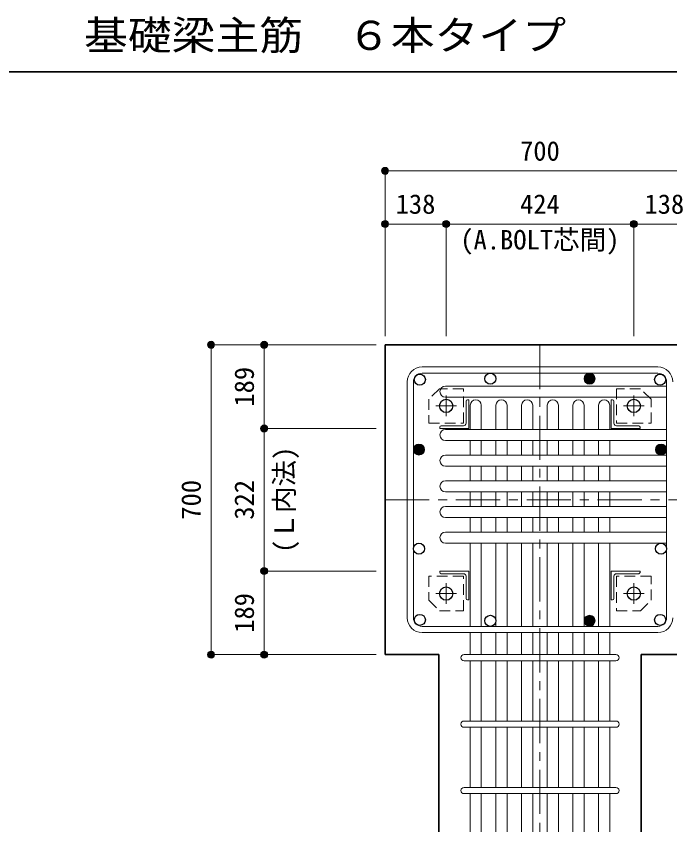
# Model space of a CAD drawing. Units: millimetres at full size, sheet at 1:20. Extents: x -3982 to 3969, y -2797 to 2801.
# Drawn here: x -705 to 771, y -1865 to -22 of the extents above; entities that cross this region are included whole.
import ezdxf
from ezdxf.enums import TextEntityAlignment as Align

# ---------------------------------------------------------------- set-up
doc = ezdxf.new("R2010")
doc.units = ezdxf.units.MM
doc.header["$LTSCALE"] = 20
doc.header["$PDMODE"] = 32
doc.header["$PDSIZE"] = 12
doc.linetypes.add('CHAIN1', pattern=[8, 5, -1, 1, -1])
doc.linetypes.add('DASHED1', pattern=[1.8, 1.2, -0.6])
for name, color, linetype, lineweight in [('6-1_躯体線', 2, 'Continuous', 35), ('6-2_A.Bolt_', 4, 'Continuous', 9), ('6-3_柱型主筋', 4, 'Continuous', 9), ('6-4_フープ', 7, 'Continuous', 18), ('6-5_梁主筋', 7, 'Continuous', 18), ('6-6_S.T.P.', 7, 'Continuous', 18), ('6-7_文字', 7, 'Continuous', 18), ('6-9', 4, 'DASHED1', 9), ('6-D_寸法', 4, 'Continuous', 9), ('F-0_枠', 6, 'Continuous', 40)]:
    doc.layers.add(name, color=color, linetype=linetype, lineweight=lineweight)
doc.styles.add('ＭＳ ゴシック', font='')
doc.styles.get('ＭＳ ゴシック').set_extended_font_data('MS Gothic')

msp = doc.modelspace()

# ---------------------------------------------------------------- linework, layer by layer
at = {"layer": '6-1_躯体線'}
for p, q in [((1228.29, -764.67), (128.29, -764.67)), ((128.29, -1464.67), (128.29, -764.67)), ((706.79, -1864.67), (706.79, -1464.67)), ((828.29, -1464.67), (706.79, -1464.67))]:
    msp.add_line(p, q, dxfattribs=at)
msp.add_lwpolyline([(249.79, -1864.67), (249.79, -1464.67), (128.29, -1464.67)], dxfattribs=at)
at = {"layer": '6-2_A.Bolt_', "linetype": 'CHAIN1'}
for p, q in [((266.29, -925.87), (266.29, -879.37)), ((690.29, -925.87), (690.29, -879.37)), ((289.49, -902.67), (242.99, -902.67)), ((667.09, -902.67), (713.59, -902.67)), ((266.29, -1303.47), (266.29, -1349.97)), ((690.29, -1303.47), (690.29, -1349.97)), ((289.49, -1326.67), (242.99, -1326.67)), ((667.09, -1326.67), (713.59, -1326.67))]:
    msp.add_line(p, q, dxfattribs=at)
at = {"layer": '6-2_A.Bolt_'}
for p, q in [((311.29, -891.67), (311.29, -941.67)), ((317.29, -888.67), (314.29, -888.67)), ((317.29, -888.67), (317.29, -953.67)), ((639.29, -888.67), (642.29, -888.67)), ((639.29, -888.67), (639.29, -953.67)), ((645.29, -891.67), (645.29, -941.67)), ((252.29, -953.67), (252.29, -950.67)), ((252.29, -953.67), (317.29, -953.67)), ((255.29, -947.67), (305.29, -947.67)), ((704.29, -953.67), (639.29, -953.67)), ((701.29, -947.67), (651.29, -947.67)), ((704.29, -953.67), (704.29, -950.67)), ((252.29, -1275.67), (317.29, -1275.67)), ((252.29, -1275.67), (252.29, -1278.67)), ((255.29, -1281.67), (305.29, -1281.67)), ((311.29, -1337.67), (311.29, -1287.67)), ((317.29, -1340.67), (317.29, -1275.67)), ((704.29, -1275.67), (639.29, -1275.67)), ((639.29, -1340.67), (639.29, -1275.67)), ((645.29, -1337.67), (645.29, -1287.67)), ((701.29, -1281.67), (651.29, -1281.67)), ((704.29, -1275.67), (704.29, -1278.67)), ((317.29, -1340.67), (314.29, -1340.67)), ((639.29, -1340.67), (642.29, -1340.67))]:
    msp.add_line(p, q, dxfattribs=at)
at = {"layer": '6-2_A.Bolt_', "color": 3, "lineweight": 25}
for centre in [(266.29, -902.67), (690.29, -902.67), (266.29, -1326.67), (690.29, -1326.67)]:
    msp.add_circle(centre, 15, dxfattribs=at)
at = {"layer": '6-2_A.Bolt_'}
for centre, radius, start, end in [((314.29, -891.67), 3, 90, 180), ((642.29, -891.67), 3, 0, 90), ((255.29, -950.67), 3, 90, 180), ((305.29, -941.67), 6, 270, 0), ((651.29, -941.67), 6, 180, 270), ((701.29, -950.67), 3, 0, 90), ((255.29, -1278.67), 3, 180, 270), ((305.29, -1287.67), 6, 0, 90), ((651.29, -1287.67), 6, 90, 180), ((701.29, -1278.67), 3, 270, 0), ((314.29, -1337.67), 3, 180, 270), ((642.29, -1337.67), 3, 270, 0)]:
    msp.add_arc(centre, radius, start, end, dxfattribs=at)
at = {"layer": '6-3_柱型主筋', "color": 3, "lineweight": 25}
for centre in [(366.29, -841.17), (206.84, -843.22), (749.74, -843.22), (204.79, -1225.17), (751.79, -1225.17), (206.84, -1386.12), (366.29, -1388.17), (749.74, -1386.12)]:
    msp.add_circle(centre, 12.5, dxfattribs=at)
at = {"layer": '6-3_柱型主筋'}
for centre, radius in [((590.29, -841.17), 12.5), ((590.29, -841.17), 11), ((590.29, -841.17), 9.5), ((590.29, -841.17), 8), ((590.29, -841.17), 6.5), ((590.29, -841.17), 5), ((590.29, -841.17), 3.5), ((590.29, -841.17), 2), ((590.29, -841.17), 0.5), ((204.79, -1001.17), 12.5), ((204.79, -1001.17), 11), ((204.79, -1001.17), 9.5), ((204.79, -1001.17), 8), ((204.79, -1001.17), 6.5), ((751.79, -1001.17), 12.5), ((751.79, -1001.17), 11), ((751.79, -1001.17), 9.5), ((751.79, -1001.17), 8), ((751.79, -1001.17), 6.5), ((204.79, -1001.17), 5), ((204.79, -1001.17), 3.5), ((204.79, -1001.17), 2), ((204.79, -1001.17), 0.5), ((751.79, -1001.17), 5), ((751.79, -1001.17), 3.5), ((751.79, -1001.17), 2), ((751.79, -1001.17), 0.5), ((590.29, -1388.17), 12.5), ((590.29, -1388.17), 11), ((590.29, -1388.17), 9.5), ((590.29, -1388.17), 8), ((590.29, -1388.17), 6.5), ((590.29, -1388.17), 5), ((590.29, -1388.17), 3.5), ((590.29, -1388.17), 2), ((590.29, -1388.17), 0.5)]:
    msp.add_circle(centre, radius, dxfattribs=at)
at = {"layer": '6-4_フープ'}
for p, q in [((744.79, -814.67), (211.79, -814.67)), ((744.79, -828.67), (211.79, -828.67)), ((178.29, -1381.17), (178.29, -848.17)), ((192.29, -1381.17), (192.29, -848.17)), ((764.29, -1381.17), (764.29, -848.17)), ((744.79, -1400.67), (211.79, -1400.67)), ((744.79, -1414.67), (211.79, -1414.67))]:
    msp.add_line(p, q, dxfattribs=at)
for centre, radius, start, end in [((211.79, -848.17), 33.5, 90, 180), ((211.79, -848.17), 19.5, 90, 180), ((744.79, -848.17), 33.5, 0, 90), ((744.79, -848.17), 19.5, 0, 90), ((211.79, -1381.17), 33.5, 180, 270), ((211.79, -1381.17), 19.5, 180, 270), ((744.79, -1381.17), 19.5, 270, 0), ((744.79, -1381.17), 33.5, 270, 0)]:
    msp.add_arc(centre, radius, start, end, dxfattribs=at)
at = {"layer": '6-5_梁主筋'}
for p, q in [((264.79, -857.72), (764.29, -857.72)), ((264.79, -857.72), (764.29, -857.72)), ((264.79, -882.72), (764.29, -882.72)), ((264.79, -882.72), (764.29, -882.72)), ((320.79, -901.17), (320.79, -955.67)), ((345.79, -901.17), (345.79, -955.67)), ((378.79, -901.17), (378.79, -955.67)), ((403.79, -901.17), (403.79, -955.67)), ((436.79, -901.17), (436.79, -955.67)), ((461.79, -901.17), (461.79, -955.67)), ((494.79, -901.17), (494.79, -955.67)), ((519.79, -901.17), (519.79, -955.67)), ((552.79, -901.17), (552.79, -955.67)), ((577.79, -901.17), (577.79, -955.67)), ((610.79, -901.17), (610.79, -955.67)), ((635.79, -901.17), (635.79, -955.67)), ((264.79, -955.67), (764.29, -955.67)), ((264.79, -955.67), (764.29, -955.67)), ((264.79, -980.67), (764.29, -980.67)), ((264.79, -980.67), (764.29, -980.67)), ((320.79, -980.67), (320.79, -1013.67)), ((345.79, -980.67), (345.79, -1013.67)), ((378.79, -980.67), (378.79, -1013.67)), ((403.79, -980.67), (403.79, -1013.67)), ((436.79, -980.67), (436.79, -1013.67)), ((461.79, -980.67), (461.79, -1013.67)), ((494.79, -980.67), (494.79, -1013.67)), ((519.79, -980.67), (519.79, -1013.67)), ((552.79, -980.67), (552.79, -1013.67)), ((577.79, -980.67), (577.79, -1013.67)), ((610.79, -980.67), (610.79, -1013.67)), ((635.79, -980.67), (635.79, -1013.67)), ((264.79, -1013.67), (764.29, -1013.67)), ((264.79, -1013.67), (764.29, -1013.67)), ((264.79, -1038.67), (764.29, -1038.67)), ((264.79, -1038.67), (764.29, -1038.67)), ((320.79, -1038.67), (320.79, -1071.67)), ((345.79, -1038.67), (345.79, -1071.67)), ((378.79, -1038.67), (378.79, -1071.67)), ((403.79, -1038.67), (403.79, -1071.67)), ((436.79, -1038.67), (436.79, -1071.67)), ((461.79, -1038.67), (461.79, -1071.67)), ((494.79, -1038.67), (494.79, -1071.67)), ((519.79, -1038.67), (519.79, -1071.67)), ((552.79, -1038.67), (552.79, -1071.67)), ((577.79, -1038.67), (577.79, -1071.67)), ((610.79, -1038.67), (610.79, -1071.67)), ((635.79, -1038.67), (635.79, -1071.67)), ((264.79, -1071.67), (764.29, -1071.67)), ((264.79, -1096.67), (764.29, -1096.67)), ((320.79, -1096.67), (320.79, -1129.67)), ((345.79, -1096.67), (345.79, -1129.67)), ((378.79, -1096.67), (378.79, -1129.67)), ((403.79, -1096.67), (403.79, -1129.67)), ((436.79, -1096.67), (436.79, -1129.67)), ((461.79, -1096.67), (461.79, -1129.67)), ((494.79, -1096.67), (494.79, -1129.67)), ((519.79, -1096.67), (519.79, -1129.67)), ((552.79, -1096.67), (552.79, -1129.67)), ((577.79, -1096.67), (577.79, -1129.67)), ((610.79, -1096.67), (610.79, -1129.67)), ((635.79, -1096.67), (635.79, -1129.67)), ((264.79, -1129.67), (764.29, -1129.67)), ((264.79, -1154.67), (764.29, -1154.67)), ((320.79, -1154.67), (320.79, -1187.67)), ((345.79, -1154.67), (345.79, -1187.67)), ((378.79, -1154.67), (378.79, -1187.67)), ((403.79, -1154.67), (403.79, -1187.67)), ((436.79, -1154.67), (436.79, -1187.67)), ((461.79, -1154.67), (461.79, -1187.67)), ((494.79, -1154.67), (494.79, -1187.67)), ((519.79, -1154.67), (519.79, -1187.67)), ((552.79, -1154.67), (552.79, -1187.67)), ((577.79, -1154.67), (577.79, -1187.67)), ((610.79, -1154.67), (610.79, -1187.67)), ((635.79, -1154.67), (635.79, -1187.67)), ((264.79, -1187.67), (764.29, -1187.67)), ((264.79, -1212.67), (764.29, -1212.67)), ((320.79, -1212.67), (320.79, -1400.67)), ((345.79, -1212.67), (345.79, -1400.67)), ((378.79, -1212.67), (378.79, -1400.67)), ((403.79, -1212.67), (403.79, -1400.67)), ((436.79, -1212.67), (436.79, -1400.67)), ((461.79, -1212.67), (461.79, -1400.67)), ((494.79, -1212.67), (494.79, -1400.67)), ((519.79, -1212.67), (519.79, -1400.67)), ((552.79, -1212.67), (552.79, -1400.67)), ((577.79, -1212.67), (577.79, -1400.67)), ((610.79, -1212.67), (610.79, -1400.67)), ((635.79, -1212.67), (635.79, -1400.67)), ((320.79, -1414.67), (320.79, -1464.67)), ((345.79, -1414.67), (345.79, -1464.67)), ((378.79, -1414.67), (378.79, -1464.67)), ((403.79, -1414.67), (403.79, -1464.67)), ((436.79, -1414.67), (436.79, -1464.67)), ((461.79, -1414.67), (461.79, -1464.67)), ((494.79, -1414.67), (494.79, -1464.67)), ((519.79, -1414.67), (519.79, -1464.67)), ((552.79, -1414.67), (552.79, -1464.67)), ((577.79, -1414.67), (577.79, -1464.67)), ((610.79, -1414.67), (610.79, -1464.67)), ((635.79, -1414.67), (635.79, -1464.67)), ((320.79, -1478.67), (320.79, -1614.67)), ((345.79, -1478.67), (345.79, -1614.67)), ((378.79, -1478.67), (378.79, -1614.67)), ((403.79, -1478.67), (403.79, -1614.67)), ((436.79, -1478.67), (436.79, -1614.67)), ((461.79, -1478.67), (461.79, -1614.67)), ((494.79, -1478.67), (494.79, -1614.67)), ((519.79, -1478.67), (519.79, -1614.67)), ((552.79, -1478.67), (552.79, -1614.67)), ((577.79, -1478.67), (577.79, -1614.67)), ((610.79, -1478.67), (610.79, -1614.67)), ((635.79, -1478.67), (635.79, -1614.67)), ((320.79, -1628.67), (320.79, -1764.67)), ((345.79, -1628.67), (345.79, -1764.67)), ((378.79, -1628.67), (378.79, -1764.67)), ((403.79, -1628.67), (403.79, -1764.67)), ((436.79, -1628.67), (436.79, -1764.67)), ((461.79, -1628.67), (461.79, -1764.67)), ((494.79, -1628.67), (494.79, -1764.67)), ((519.79, -1628.67), (519.79, -1764.67)), ((552.79, -1628.67), (552.79, -1764.67)), ((577.79, -1628.67), (577.79, -1764.67)), ((610.79, -1628.67), (610.79, -1764.67)), ((635.79, -1628.67), (635.79, -1764.67)), ((320.79, -1778.67), (320.79, -1864.67)), ((345.79, -1778.67), (345.79, -1864.67)), ((378.79, -1778.67), (378.79, -1864.67)), ((403.79, -1778.67), (403.79, -1864.67)), ((436.79, -1778.67), (436.79, -1864.67)), ((461.79, -1778.67), (461.79, -1864.67)), ((494.79, -1778.67), (494.79, -1864.67)), ((519.79, -1778.67), (519.79, -1864.67)), ((552.79, -1778.67), (552.79, -1864.67)), ((577.79, -1778.67), (577.79, -1864.67)), ((610.79, -1778.67), (610.79, -1864.67)), ((635.79, -1778.67), (635.79, -1864.67))]:
    msp.add_line(p, q, dxfattribs=at)
for centre, start, end in [((264.79, -870.22), 90, 180), ((264.79, -870.22), 90, 180), ((264.79, -870.22), 180, 270), ((264.79, -870.22), 180, 270), ((333.29, -901.17), 90, 180), ((333.29, -901.17), 0, 90), ((391.29, -901.17), 90, 180), ((391.29, -901.17), 0, 90), ((449.29, -901.17), 90, 180), ((449.29, -901.17), 0, 90), ((507.29, -901.17), 90, 180), ((507.29, -901.17), 0, 90), ((565.29, -901.17), 90, 180), ((565.29, -901.17), 0, 90), ((623.29, -901.17), 90, 180), ((623.29, -901.17), 0, 90), ((264.79, -968.17), 90, 180), ((264.79, -968.17), 90, 180), ((264.79, -968.17), 180, 270), ((264.79, -968.17), 180, 270), ((264.79, -1026.17), 90, 180), ((264.79, -1026.17), 90, 180), ((264.79, -1026.17), 180, 270), ((264.79, -1026.17), 180, 270), ((264.79, -1084.17), 90, 180), ((264.79, -1084.17), 180, 270), ((264.79, -1142.17), 90, 180), ((264.79, -1142.17), 180, 270), ((264.79, -1200.17), 90, 180), ((264.79, -1200.17), 180, 270)]:
    msp.add_arc(centre, 12.5, start, end, dxfattribs=at)
at = {"layer": '6-6_S.T.P.'}
for p, q in [((306.79, -1464.67), (649.4, -1464.67)), ((306.79, -1478.67), (649.4, -1478.67)), ((306.79, -1614.67), (649.4, -1614.67)), ((306.79, -1628.67), (649.4, -1628.67)), ((306.79, -1764.67), (649.4, -1764.67)), ((306.79, -1778.67), (649.4, -1778.67))]:
    msp.add_line(p, q, dxfattribs=at)
for centre, start, end in [((306.79, -1471.67), 90, 270), ((306.79, -1471.67), 90, 270), ((306.79, -1471.67), 90, 270), ((306.79, -1471.67), 90, 270), ((649.79, -1471.67), 270, 90), ((649.79, -1471.67), 270, 90), ((649.79, -1471.67), 270, 90), ((649.79, -1471.67), 270, 90), ((306.79, -1621.67), 90, 270), ((649.79, -1621.67), 270, 90), ((306.79, -1771.67), 90, 270), ((649.79, -1771.67), 270, 90)]:
    msp.add_arc(centre, 7, start, end, dxfattribs=at)
at = {"layer": '6-9'}
for points in [[(227.29, -887.67), (227.29, -941.67), (305.29, -941.67), (305.29, -863.67), (251.29, -863.67)], [(705.29, -863.67), (651.29, -863.67), (651.29, -941.67), (729.29, -941.67), (729.29, -887.67)], [(251.29, -1365.67), (305.29, -1365.67), (305.29, -1287.67), (227.29, -1287.67), (227.29, -1341.67)], [(729.29, -1341.67), (729.29, -1287.67), (651.29, -1287.67), (651.29, -1365.67), (705.29, -1365.67)]]:
    msp.add_lwpolyline(points, close=True, dxfattribs=at)
at = {"layer": '6-D_寸法'}
for p, q in [((128.29, -371.65), (828.29, -371.65)), ((128.29, -491.65), (266.29, -491.65)), ((266.29, -491.65), (266.29, -744.67)), ((266.29, -491.65), (690.29, -491.65)), ((690.29, -491.65), (690.29, -744.67)), ((690.29, -491.65), (828.29, -491.65)), ((-264.74, -764.67), (-144.74, -764.67)), ((-264.74, -764.67), (-264.74, -1464.67)), ((-144.74, -764.67), (108.29, -764.67)), ((-144.74, -764.67), (-144.74, -953.67)), ((-144.74, -953.67), (108.29, -953.67)), ((-144.74, -953.67), (-144.74, -1275.67)), ((-144.74, -1275.67), (108.29, -1275.67)), ((-144.74, -1275.67), (-144.74, -1464.67))]:
    msp.add_line(p, q, dxfattribs=at)
at = {"layer": '6-D_寸法', "linetype": 'CHAIN1'}
for p, q in [((478.29, -764.67), (478.29, -1864.67)), ((128.29, -1114.67), (828.29, -1114.67))]:
    msp.add_line(p, q, dxfattribs=at)
at = {"layer": '6-D_寸法'}
for points in [[(128.29, -371.65), (128.29, -491.65), (128.29, -744.67)], [(-264.74, -1464.67), (-144.74, -1464.67), (108.29, -1464.67)]]:
    msp.add_lwpolyline(points, dxfattribs=at)
for centre, radius in [((128.29, -371.65), 8), ((128.29, -371.65), 7.2), ((128.29, -371.65), 6.4), ((128.29, -371.65), 5.6), ((128.29, -371.65), 4.8), ((128.29, -371.65), 4), ((128.29, -371.65), 3.2), ((128.29, -371.65), 2.4), ((128.29, -371.65), 1.6), ((128.29, -371.65), 0.8), ((128.29, -491.65), 8), ((128.29, -491.65), 7.2), ((128.29, -491.65), 6.4), ((128.29, -491.65), 5.6), ((128.29, -491.65), 4.8), ((128.29, -491.65), 4), ((128.29, -491.65), 3.2), ((128.29, -491.65), 2.4), ((128.29, -491.65), 1.6), ((128.29, -491.65), 0.8), ((266.29, -491.65), 8), ((266.29, -491.65), 7.2), ((266.29, -491.65), 6.4), ((266.29, -491.65), 5.6), ((266.29, -491.65), 4.8), ((266.29, -491.65), 4), ((266.29, -491.65), 3.2), ((266.29, -491.65), 2.4), ((266.29, -491.65), 1.6), ((266.29, -491.65), 0.8), ((690.29, -491.65), 8), ((690.29, -491.65), 7.2), ((690.29, -491.65), 6.4), ((690.29, -491.65), 5.6), ((690.29, -491.65), 4.8), ((690.29, -491.65), 4), ((690.29, -491.65), 3.2), ((690.29, -491.65), 2.4), ((690.29, -491.65), 1.6), ((690.29, -491.65), 0.8), ((-264.74, -764.67), 8), ((-264.74, -764.67), 7.2), ((-264.74, -764.67), 6.4), ((-264.74, -764.67), 5.6), ((-264.74, -764.67), 4.8), ((-264.74, -764.67), 4), ((-264.74, -764.67), 3.2), ((-264.74, -764.67), 2.4), ((-264.74, -764.67), 1.6), ((-264.74, -764.67), 0.8), ((-144.74, -764.67), 8), ((-144.74, -764.67), 7.2), ((-144.74, -764.67), 6.4), ((-144.74, -764.67), 5.6), ((-144.74, -764.67), 4.8), ((-144.74, -764.67), 4), ((-144.74, -764.67), 3.2), ((-144.74, -764.67), 2.4), ((-144.74, -764.67), 1.6), ((-144.74, -764.67), 0.8), ((-144.74, -953.67), 8), ((-144.74, -953.67), 7.2), ((-144.74, -953.67), 6.4), ((-144.74, -953.67), 5.6), ((-144.74, -953.67), 4.8), ((-144.74, -953.67), 4), ((-144.74, -953.67), 3.2), ((-144.74, -953.67), 2.4), ((-144.74, -953.67), 1.6), ((-144.74, -953.67), 0.8), ((-144.74, -1275.67), 8), ((-144.74, -1275.67), 7.2), ((-144.74, -1275.67), 6.4), ((-144.74, -1275.67), 5.6), ((-144.74, -1275.67), 4.8), ((-144.74, -1275.67), 4), ((-144.74, -1275.67), 3.2), ((-144.74, -1275.67), 2.4), ((-144.74, -1275.67), 1.6), ((-144.74, -1275.67), 0.8), ((-264.74, -1464.67), 8), ((-264.74, -1464.67), 7.2), ((-264.74, -1464.67), 6.4), ((-264.74, -1464.67), 5.6), ((-264.74, -1464.67), 4.8), ((-264.74, -1464.67), 4), ((-264.74, -1464.67), 3.2), ((-264.74, -1464.67), 2.4), ((-264.74, -1464.67), 1.6), ((-264.74, -1464.67), 0.8), ((-144.74, -1464.67), 8), ((-144.74, -1464.67), 7.2), ((-144.74, -1464.67), 6.4), ((-144.74, -1464.67), 5.6), ((-144.74, -1464.67), 4.8), ((-144.74, -1464.67), 4), ((-144.74, -1464.67), 3.2), ((-144.74, -1464.67), 2.4), ((-144.74, -1464.67), 1.6), ((-144.74, -1464.67), 0.8)]:
    msp.add_circle(centre, radius, dxfattribs=at)
at = {"layer": '6-D_寸法', "color": 7}
for p in [(128.29, -371.65), (128.29, -491.65), (266.29, -491.65), (690.29, -491.65), (-264.74, -764.67), (-144.74, -764.67), (-144.74, -953.67), (-144.74, -1275.67), (-264.74, -1464.67), (-144.74, -1464.67)]:
    msp.add_point(p, dxfattribs=at)
at = {"layer": 'F-0_枠', "color": 2, "lineweight": 35}
msp.add_line((-3981.92, -148.03), (2482.4, -148.03), dxfattribs=at)

# ---------------------------------------------------------------- texts
at = {"layer": '6-7_文字', "color": 2, "style": 'ＭＳ ゴシック', "width": 1.1}
msp.add_text('\u3000\u3000基礎梁主筋\u3000６本タイプ', height=65.98, dxfattribs=at).set_placement((-749.76, -118.03), align=Align.BOTTOM_LEFT)
at = {"layer": '6-D_寸法', "style": 'ＭＳ ゴシック'}
for s, p in [('700', (433.29, -361.65)), ('138', (152.29, -481.65)), ('424', (433.29, -481.65)), ('138', (714.29, -481.65)), ('(A.BOLT芯間)', (298.29, -562.38))]:
    msp.add_text(s, height=43.99, dxfattribs=at).set_placement(p, align=Align.BOTTOM_LEFT)
for s, p in [('189', (-154.74, -904.17)), ('(Ｌ内法)', (-64.52, -1234.67)), ('700', (-274.74, -1159.67)), ('322', (-154.74, -1159.67)), ('189', (-154.74, -1415.17))]:
    msp.add_text(s, height=43.99, rotation=90, dxfattribs=at).set_placement(p, align=Align.BOTTOM_LEFT)

doc.saveas('drawing.dxf')
